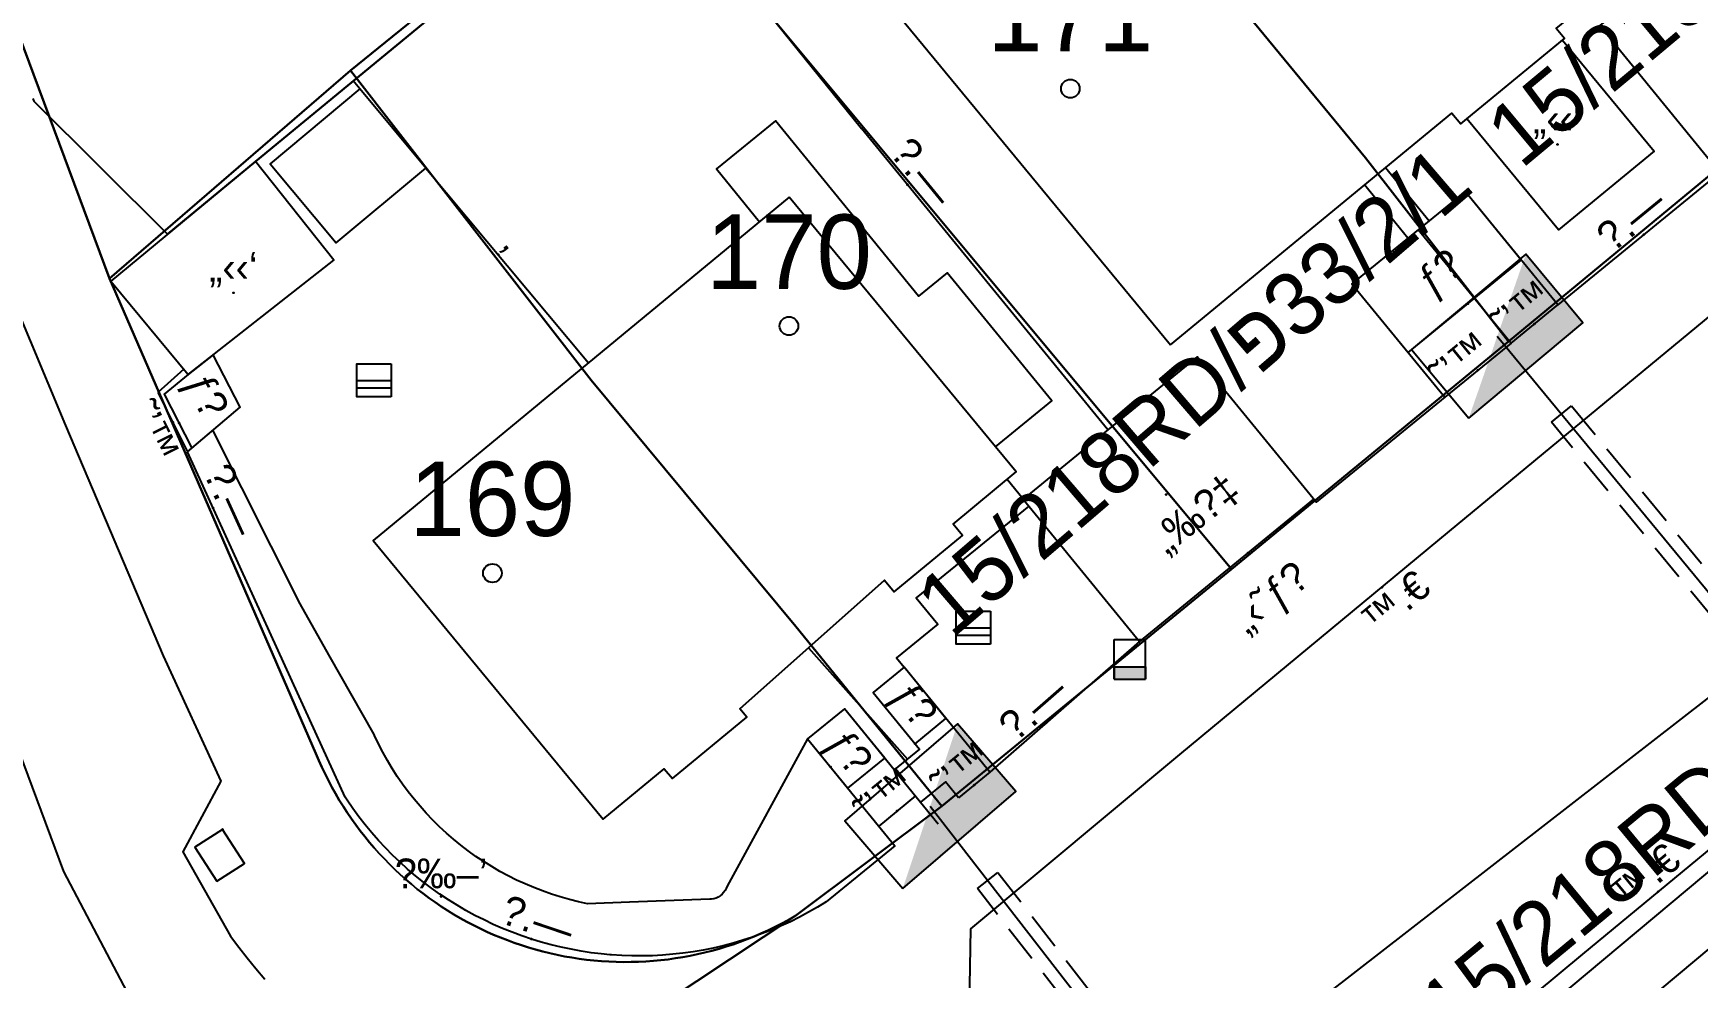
# Model space of a CAD drawing. Header units: metres. Extents: x 218299 to 220222, y 572714 to 574340.
# Drawn here: x 218802.88 to 218847.65, y 573289.21 to 573314.61 of the extents above; entities that cross this region are included whole.
import ezdxf
from ezdxf.enums import TextEntityAlignment as Align

# ---------------------------------------------------------------- set-up
doc = ezdxf.new("R2010")
doc.units = ezdxf.units.M
doc.header["$MEASUREMENT"] = 0
doc.linetypes.add('DASH15', pattern=[1.5, 1, -0.5])
for name, color, linetype in [('1602', 44, 'Continuous'), ('1603', 44, 'Continuous'), ('6091', 102, 'CABLEUNDEXIST03'), ('6151', 102, 'CABLEUNDEXIST03'), ('6261', 7, 'Continuous'), ('6701', 7, 'DASH15'), ('A_POINTS', 2, 'Continuous'), ('M2200', 253, 'Continuous'), ('M2207', 253, 'Continuous'), ('M2401', 7, 'Continuous'), ('M2404', 7, 'Continuous'), ('M2407', 253, 'Continuous'), ('M2408', 253, 'Continuous'), ('M2412', 253, 'Continuous'), ('M2420', 253, 'Continuous'), ('M2430', 253, 'Continuous'), ('M2601', 253, 'Continuous'), ('M2602', 253, 'Continuous'), ('M2605', 253, 'Continuous'), ('M2612', 253, 'Continuous'), ('M2804', 253, 'Continuous'), ('M2809', 253, 'Continuous'), ('M5203', 253, 'Continuous'), ('M5235', 253, 'Continuous'), ('M5250', 253, 'Continuous')]:
    doc.layers.add(name, color=color, linetype=linetype)
doc.styles.add('HEBTXT', font='HEBTXT')
doc.styles.add('MAVAT_HEBTXT', font='HEBTXT')
doc.linetypes.add('CABLEUNDEXIST03', pattern='A,3.5,[222,elecad.shx,S=0.01,R=0,X=0,Y=0],1.5', length=5)

# ---------------------------------------------------------------- blocks, each defined once
blk = doc.blocks.new('6261')
blk.add_lwpolyline([(-2, -1.2), (2, -1.2), (2, 1.2), (-2, 1.2)], close=True)
at = {"color": 0}
blk.add_solid([(2, 1.2), (-2, -1.2), (2, -1.2)], dxfattribs=at)
at = {"color": 0, "style": 'HEBTXT'}
blk.add_attdef('PIL_NAME', (2.689, 2.418), '', height=1.7, dxfattribs=at)
at = {"style": 'HEBTXT'}
blk.add_attdef('CAMUT_MONIM', (2.489, 0.218), '', height=1.7, dxfattribs=at)
at = {"color": 0, "style": 'HEBTXT', "flags": 1}
for tag, p in [('TYPE', (2.585, -1.773)), ('MAP_TYPE', (2.689, -3.782))]:
    blk.add_attdef(tag, p, '', height=1.7, dxfattribs=at)
blk = doc.blocks.new('1603')
at = {"layer": 'A_POINTS'}
blk.add_circle((0, 0), 0.25, dxfattribs=at)
at = {"color": 0, "style": 'HEBTXT'}
blk.add_attdef('PARCEL_NUM', text='', height=2, dxfattribs=at).set_placement((0, 1), align=Align.CENTER)
at = {"color": 0, "style": 'HEBTXT', "flags": 1}
blk.add_attdef('LOT_NUM', text='', height=2, dxfattribs=at).set_placement((0, -2.5), align=Align.CENTER)
blk = doc.blocks.new('M2404')
blk.add_circle((0, 0), 0.025)
at = {"style": 'MAVAT_HEBTXT'}
blk.add_attdef('NAME', text='', height=0.8, dxfattribs=at).set_placement((0, 1.592), align=Align.MIDDLE)
blk = doc.blocks.new('M2408')
blk.add_circle((0, 0), 0.025)
at = {"style": 'MAVAT_HEBTXT'}
blk.add_attdef('NAME', text='', height=0.8, dxfattribs=at).set_placement((0, 1.592), align=Align.MIDDLE)
blk = doc.blocks.new('M2804')
blk.add_circle((0, 0), 0.025)
at = {"style": 'MAVAT_HEBTXT'}
blk.add_attdef('NAME', text='', height=0.8, dxfattribs=at).set_placement((0, 1.592), align=Align.MIDDLE)
blk = doc.blocks.new('M2605')
blk.add_circle((0, 0), 0.025)
at = {"style": 'MAVAT_HEBTXT'}
blk.add_attdef('NAME', text='', height=0.8, dxfattribs=at).set_placement((0, 1.592), align=Align.MIDDLE)
blk = doc.blocks.new('M2612')
blk.add_circle((0, 0), 0.025)
at = {"style": 'MAVAT_HEBTXT'}
blk.add_attdef('NAME', text='', height=0.8, dxfattribs=at).set_placement((0, 1.592), align=Align.MIDDLE)
blk = doc.blocks.new('M2207')
blk.add_circle((0, 0), 0.025)
at = {"style": 'MAVAT_HEBTXT'}
blk.add_attdef('NAME', text='', height=0.8, dxfattribs=at).set_placement((0, 1.592), align=Align.MIDDLE)
blk = doc.blocks.new('M2412')
blk.add_circle((0, 0), 0.025)
at = {"style": 'MAVAT_HEBTXT'}
blk.add_attdef('NAME', text='', height=0.8, dxfattribs=at).set_placement((0, 1.592), align=Align.MIDDLE)
blk = doc.blocks.new('M5250')
blk.add_circle((0, 0), 0.025)
at = {"style": 'MAVAT_HEBTXT'}
blk.add_attdef('NAME', text='', height=0.8, dxfattribs=at).set_placement((0, 1.25), align=Align.MIDDLE)
blk = doc.blocks.new('M5203')
for points in [[(1.54, -1.47), (-1.54, -1.47), (-1.54, 1.47), (1.54, 1.47)], [(-1.54, 0), (1.54, 0)], [(1.54, 1.47), (1.54, -1.47)], [(-1.54, -0.66), (1.54, -0.66)]]:
    blk.add_lwpolyline(points)
at = {"style": 'MAVAT_HEBTXT', "flags": 1}
for tag, p in [('MARK', (0, 3.2)), ('HEIGHT', (0, -3.3)), ('NAME', (0, -5.87))]:
    blk.add_attdef(tag, text='', height=0.8, dxfattribs=at).set_placement(p, align=Align.MIDDLE)
blk = doc.blocks.new('*U89')
at = {"linetype": 'Continuous'}
for p, q in [((-0.845, 0), (-0.845, -0.663)), ((0.845, 0), (0.845, -0.663))]:
    blk.add_line(p, q, dxfattribs=at)
blk.add_solid([(-0.845, 0), (-0.845, -0.663), (0.845, -0.663)], dxfattribs=at)
at = {"linetype": 'Continuous', "extrusion": (0, 0, -1)}
blk.add_solid([(0.845, 0), (-0.845, 0), (-0.845, -0.663)], dxfattribs=at)
blk = doc.blocks.new('M5235')
for points in [[(-0.845, 1.471), (0.845, 1.471)], [(-0.845, -0.663), (-0.845, 1.471)], [(0.845, -0.663), (0.845, 1.471)], [(-0.845, 0), (0.845, 0)], [(-0.845, -0.663), (0.845, -0.663)]]:
    blk.add_lwpolyline(points)
at = {"linetype": 'Continuous'}
blk.add_blockref('*U89', (0, 0), dxfattribs=at)
at = {"style": 'MAVAT_HEBTXT', "flags": 1}
for tag, p in [('MARK', (0, 2.721)), ('HEIGHT', (0, -1.915)), ('NAME', (0, -4.483))]:
    blk.add_attdef(tag, text='', height=0.8, dxfattribs=at).set_placement(p, align=Align.MIDDLE)
blk = doc.blocks.new('M2601')
blk.add_circle((0, 0), 0.025)
at = {"style": 'MAVAT_HEBTXT'}
blk.add_attdef('NAME', text='', height=0.8, dxfattribs=at).set_placement((0, 1.592), align=Align.MIDDLE)
blk = doc.blocks.new('M2430')
blk.add_circle((0, 0), 0.025)
at = {"style": 'MAVAT_HEBTXT'}
blk.add_attdef('NAME', text='', height=0.8, dxfattribs=at).set_placement((0, 1.25), align=Align.MIDDLE)
blk = doc.blocks.new('111')
at = {"layer": 'M2200'}
for points in [[(218833.468, 573306.229, 566.233), (218841.029, 573312.468, 566.233), (218841.273, 573312.173, 566.233), (218841.44, 573312.311, 566.233), (218844.06, 573314.473, 566.233), (218843.842, 573314.738, 566.233), (218844.698, 573315.444, 566.233), (218838.587, 573322.849, 566.308), (218832.992, 573318.233, 568.558), (218829.451, 573322.524, 566.458), (218823.842, 573317.895, 566.533)], [(218823.209, 573310.206, 565.858), (218812.019, 573300.967, 565.708), (218818.206, 573293.474, 565.633), (218819.848, 573294.831, 565.708), (218820.066, 573294.567, 565.708), (218822.066, 573296.219, 565.708), (218821.879, 573296.446, 565.708), (218825.77, 573299.903, 565.708), (218826.032, 573299.586, 565.708), (218827.87, 573301.104, 565.708), (218827.615, 573301.413, 565.708), (218829.311, 573302.815, 565.783)]]:
    blk.add_polyline3d(points, close=True, dxfattribs=at)
at = {"layer": 'M2207'}
for points in [[(218841.44, 573312.311, 566.083), (218844.007, 573314.43, 566.083), (218846.472, 573311.443, 566.008), (218843.905, 573309.324, 566.008), (218841.44, 573312.311, 566.083)], [(218811.661, 573313.119, 565.408), (218809.244, 573311.105, 565.408), (218811.022, 573308.973, 565.408), (218813.438, 573310.988, 565.408), (218811.661, 573313.119, 565.408)], [(218808.857, 573311.166, 564.958), (218804.963, 573307.946, 564.958), (218807.04, 573305.434, 564.808), (218810.959, 573308.511, 564.958)]]:
    blk.add_polyline3d(points, close=True, dxfattribs=at)
at = {"layer": 'M2401'}
for points in [[(218800.929, 573310.791, 562.555), (218803.74, 573304.063, 562.18), (218806.368, 573297.87, 562.105), (218807.917, 573294.494, 561.88), (218806.898, 573292.596, 561.805), (218808.179, 573290.331, 561.73), (218808.401, 573290.034, 561.732), (218808.628, 573289.742, 561.731), (218808.862, 573289.455, 561.729), (218809.101, 573289.172, 561.725)], [(218828.056, 573288.493, 561.655), (218828.096, 573290.523, 561.655), (218833.717, 573295.217, 561.73), (218840.972, 573301.216, 561.88), (218850.152, 573308.803, 562.18)], [(218854.084, 573297.724, 562.234), (218844.55, 573289.843, 561.934), (218835.108, 573282, 561.709)]]:
    blk.add_polyline3d(points, dxfattribs=at)
at = {"layer": 'M2404'}
for points in [[(218800.929, 573310.791, 562.555), (218803.74, 573304.063, 562.18), (218806.368, 573297.87, 562.105), (218807.917, 573294.494, 561.88), (218806.898, 573292.596, 561.805), (218808.179, 573290.331, 561.73), (218808.401, 573290.034, 561.732), (218808.628, 573289.742, 561.731), (218808.862, 573289.455, 561.729), (218809.101, 573289.172, 561.725)], [(218828.056, 573288.493, 561.655), (218828.096, 573290.523, 561.655), (218833.717, 573295.217, 561.73), (218840.972, 573301.216, 561.88), (218850.152, 573308.803, 562.18)], [(218854.084, 573297.724, 562.234), (218844.55, 573289.843, 561.934), (218835.108, 573282, 561.709)]]:
    blk.add_polyline3d(points, dxfattribs=at)
at = {"layer": 'M2407'}
for points in [[(218828.756, 573303.487, 563.205), (218830.269, 573304.724, 563.205), (218827.454, 573308.169, 563.28), (218826.69, 573307.544, 563.28), (218822.837, 573312.258, 563.28), (218821.251, 573310.962, 563.28), (218822.408, 573309.545, 563.28)], [(218810.83, 573297.898, 563.188), (218810.057, 573299.267, 563.13), (218807.707, 573303.934, 563.205)], [(218829.501, 573302.085, 563.205), (218829.068, 573302.614, 563.205)], [(218829.654, 573301.897, 563.205), (218826.627, 573299.424, 563.13), (218827.203, 573298.719, 563.055), (218826.093, 573297.812, 563.055), (218826.299, 573297.559, 563.055)], [(218818.914, 573291.24, 563.079), (218817.788, 573291.2, 563.13), (218817.541, 573291.253, 563.127), (218817.296, 573291.313, 563.125), (218817.052, 573291.382, 563.123), (218816.811, 573291.458, 563.122), (218816.572, 573291.542, 563.121), (218816.336, 573291.633, 563.121), (218816.103, 573291.731, 563.121), (218815.873, 573291.837, 563.123), (218815.647, 573291.95, 563.124), (218815.424, 573292.07, 563.126), (218815.206, 573292.197, 563.129), (218814.991, 573292.331, 563.132), (218814.781, 573292.472, 563.136), (218814.575, 573292.619, 563.14), (218814.374, 573292.773, 563.145), (218814.178, 573292.933, 563.151), (218813.987, 573293.099, 563.157), (218813.802, 573293.27, 563.163), (218813.622, 573293.448, 563.17), (218813.447, 573293.631, 563.178), (218813.279, 573293.82, 563.186), (218813.117, 573294.014, 563.194), (218812.96, 573294.213, 563.203), (218812.811, 573294.416, 563.212), (218812.667, 573294.624, 563.222), (218812.531, 573294.837, 563.233), (218812.401, 573295.054, 563.244), (218812.278, 573295.275, 563.255), (218812.162, 573295.5, 563.267), (218812.054, 573295.728, 563.279), (218812.043, 573295.751, 563.28), (218810.83, 573297.898, 563.188)], [(218823.705, 573295.631, 563.055), (218821.538, 573291.668, 562.98), (218821.514, 573291.609, 562.98), (218821.483, 573291.553, 562.98), (218821.446, 573291.501, 562.98), (218821.403, 573291.455, 562.98), (218821.353, 573291.414, 562.98), (218821.3, 573291.38, 562.98), (218821.242, 573291.353, 562.98), (218821.182, 573291.333, 562.98), (218821.119, 573291.321, 562.98), (218821.073, 573291.318, 562.98), (218818.914, 573291.24, 563.079)]]:
    blk.add_polyline3d(points, dxfattribs=at)
at = {"layer": 'M2408'}
blk.add_polyline3d([(218837.315, 573302.082, 562.005), (218832.631, 573298.254, 562.005)], dxfattribs=at)
at = {"layer": 'M2412'}
for points in [[(218841.387, 573310.36, 563.505), (218838.345, 573307.875, 563.505), (218839.859, 573306.023, 562.455), (218842.901, 573308.508, 562.455), (218841.387, 573310.36, 563.505)], [(218808.442, 573304.555, 563.205), (218807.716, 573305.965, 563.205), (218807.04, 573305.434, 562.746), (218806.396, 573304.904, 562.305), (218807.142, 573303.457, 562.305)], [(218826.299, 573297.559, 563.055), (218825.467, 573296.879, 563.055), (218826.594, 573295.5, 562.005), (218827.426, 573296.18, 562.005), (218826.299, 573297.559, 563.055)], [(218824.694, 573296.44, 563.055), (218823.705, 573295.631, 563.055), (218824.788, 573294.305, 561.93), (218825.778, 573295.114, 561.93), (218824.694, 573296.44, 563.055)]]:
    blk.add_polyline3d(points, close=True, dxfattribs=at)
at = {"layer": 'M2420', "linetype": 'Continuous', "lineweight": -3}
for points in [[(218815, 573271.12), (218820.09, 573275.12), (218861.3, 573307.12), (218922.3, 573356.31), (218953.3, 573379.31), (218975.09, 573394.62), (219016.09, 573412.12), (219055, 573427.19), (219099.41, 573445.88), (219110.2, 573450.38), (219123.3, 573457.88), (219130.09, 573462.38), (219137.3, 573467.38), (219141.09, 573470.12), (219151.91, 573480.62), (219163.91, 573496.88), (219171.3, 573512.19), (219176.8, 573527.5), (219181.7, 573546.81)], [(218815, 573271.12), (218814.2, 573272.12), (218803.697, 573292.068), (218793.663, 573319.057), (218785.704, 573345.874), (218783.282, 573360.753), (218783.174, 573361.274)]]:
    blk.add_lwpolyline(points, dxfattribs=at)
at = {"layer": 'M2601'}
for points in [[(218811.661, 573313.119, 565.605), (218811.484, 573313.331, 565.605)], [(218813.438, 573310.988, 565.005), (218817.808, 573305.747, 565.005)], [(218806.923, 573305.576, 563.796), (218806.229, 573304.952, 563.796)], [(218823.725, 573298.086, 564.705), (218826.389, 573295.088, 564.705)]]:
    blk.add_polyline3d(points, dxfattribs=at)
at = {"layer": 'M2602'}
for points in [[(218819.097, 573319.564, 565.005), (218825.152, 573312.052, 564.857)], [(218839.25, 573311, 564.255), (218840.419, 573309.569, 564.255)], [(218839.851, 573309.105, 564.255), (218838.684, 573310.533, 564.255)], [(218840.131, 573309.334, 563.805), (218842.626, 573306.28, 563.805)], [(218826.035, 573294.799, 563.13), (218827.219, 573293.35, 563.13)], [(218827.765, 573294.046, 563.205), (218827.409, 573294.481, 563.205), (218826.741, 573293.935, 563.205)]]:
    blk.add_polyline3d(points, dxfattribs=at)
at = {"layer": 'M2605'}
for points in [[(218802.868, 573312.855, 564.031), (218802.891, 573312.787, 564.03)], [(218829.033, 573327.643, 565.825), (218826.474, 573325.529, 565.755), (218816.458, 573317.43, 565.155), (218808.857, 573311.166, 564.105)], [(218847.207, 573316.617, 563.505), (218845.011, 573314.823, 563.505), (218848.242, 573310.869, 563.505), (218843.882, 573307.307, 563.505), (218841.387, 573310.36, 563.505), (218838.345, 573307.875, 563.505), (218840.841, 573304.821, 563.505)], [(218802.891, 573312.787, 564.03), (218806.486, 573309.206, 563.899)], [(218840.841, 573304.821, 563.505), (218837.384, 573301.997, 563.505), (218834.185, 573305.912, 563.505), (218831.776, 573303.944, 563.505), (218825.152, 573312.052, 563.655)], [(218809.837, 573297.187, 563.105), (218807.024, 573303.357, 563.205), (218808.442, 573304.555, 563.205), (218807.716, 573305.965, 563.205)], [(218831.776, 573303.944, 563.205), (218829.501, 573302.085, 563.205), (218832.631, 573298.254, 563.205), (218828.607, 573294.735, 563.205), (218826.299, 573297.559, 563.055), (218825.467, 573296.879, 563.055), (218826.714, 573295.353, 563.055), (218826.035, 573294.799, 563.055), (218824.694, 573296.44, 563.055), (218823.705, 573295.631, 563.055), (218826.053, 573292.758, 563.055), (218824.205, 573291.248, 563.055), (218823.97, 573291.105, 563.055), (218823.731, 573290.969, 563.055), (218823.488, 573290.84, 563.055), (218823.242, 573290.717, 563.055), (218822.992, 573290.603, 563.055), (218822.739, 573290.495, 563.055), (218822.482, 573290.395, 563.055), (218822.224, 573290.302, 563.055), (218821.962, 573290.217, 563.055), (218821.698, 573290.14, 563.055), (218821.432, 573290.07, 563.055), (218821.164, 573290.008, 563.055), (218820.894, 573289.954, 563.055), (218820.623, 573289.908, 563.055), (218820.351, 573289.869, 563.055), (218820.077, 573289.839, 563.055), (218819.803, 573289.816, 563.055), (218819.529, 573289.802, 563.055), (218819.254, 573289.795, 563.055), (218818.979, 573289.797, 563.055), (218818.704, 573289.806, 563.055), (218818.429, 573289.824, 563.055), (218818.381, 573289.828, 563.055)], [(218818.381, 573289.828, 563.055), (218818.155, 573289.849, 563.055), (218817.882, 573289.883, 563.055), (218817.61, 573289.924, 563.055), (218817.34, 573289.973, 563.055), (218817.071, 573290.031, 563.055), (218816.803, 573290.095, 563.055), (218816.538, 573290.168, 563.055), (218816.275, 573290.248, 563.055), (218816.014, 573290.336, 563.055), (218815.756, 573290.432, 563.055), (218815.501, 573290.535, 563.055), (218815.249, 573290.645, 563.055), (218815.001, 573290.763, 563.055), (218814.756, 573290.887, 563.055), (218814.514, 573291.019, 563.055), (218814.277, 573291.158, 563.055), (218814.044, 573291.304, 563.055), (218813.815, 573291.456, 563.055), (218813.59, 573291.615, 563.055), (218813.37, 573291.781, 563.055), (218813.155, 573291.952, 563.055), (218812.946, 573292.13, 563.055), (218812.741, 573292.314, 563.055), (218812.542, 573292.504, 563.055), (218812.349, 573292.7, 563.055), (218812.161, 573292.901, 563.055), (218811.979, 573293.107, 563.055), (218811.804, 573293.319, 563.055), (218811.634, 573293.535, 563.055), (218811.471, 573293.757, 563.055), (218811.315, 573293.983, 563.055), (218811.262, 573294.062, 563.055), (218809.837, 573297.187, 563.105)]]:
    blk.add_polyline3d(points, dxfattribs=at)
at = {"layer": 'M2612'}
for points in [[(218842.626, 573306.28, 563.805), (218843.882, 573307.307, 563.805)], [(218842.626, 573306.28, 563.805), (218840.841, 573304.821, 563.805)], [(218806.229, 573304.952, 563.796), (218807.024, 573303.357, 563.796)], [(218828.607, 573294.735, 563.205), (218827.765, 573294.046, 563.205)], [(218826.608, 573294.098, 563.13), (218825.618, 573293.289, 563.055)]]:
    blk.add_polyline3d(points, dxfattribs=at)
at = {"layer": 'M2809'}
blk.add_polyline3d([(218802.868, 573312.855, 564.031), (218802.891, 573312.787, 564.03), (218806.486, 573309.206, 563.899), (218806.486, 573309.206, 564.105), (218808.857, 573311.166, 564.105), (218816.458, 573317.43, 565.155)], dxfattribs=at)
at = {"layer": 'M5250'}
blk.add_polyline3d([(218807.813, 573291.803, 561.855), (218808.555, 573292.279, 561.855), (218807.966, 573293.198, 561.855), (218807.223, 573292.722, 561.855), (218807.813, 573291.803, 561.855)], dxfattribs=at)
at = {"layer": 'M2207'}
ref = blk.add_blockref('M2207', (218843.871, 573311.622), dxfattribs=dict(at, xscale=0.5, yscale=0.5, zscale=0.5))
ref.add_attrib('NAME', '„‹‹‘', dxfattribs={"layer": '0', "height": 0.8, "style": 'MAVAT_HEBTXT'}).set_placement((218843.871, 573312.247), align=Align.MIDDLE)
ref = blk.add_blockref('M2207', (218808.26, 573307.631), dxfattribs=dict(at, xscale=0.5, yscale=0.5, zscale=0.5))
ref.add_attrib('NAME', '„‹‹‘', dxfattribs={"layer": '0', "height": 0.8, "style": 'MAVAT_HEBTXT'}).set_placement((218808.26, 573308.256), align=Align.MIDDLE)
at = {"layer": 'M2404'}
ref = blk.add_blockref('M2404', (218839.154, 573299.713), dxfattribs=dict(at, xscale=0.5, yscale=0.5, zscale=0.5))
ref.add_attrib('NAME', '™.€', dxfattribs={"layer": '0', "height": 0.8, "rotation": 39.5845, "style": 'MAVAT_HEBTXT'}).set_placement((218839.505, 573299.289), align=Align.MIDDLE)
ref = blk.add_blockref('M2404', (218846.583, 573291.524), dxfattribs=dict(at, xscale=0.5, yscale=0.5, zscale=0.5))
ref.add_attrib('NAME', '™.€', dxfattribs={"layer": '0', "height": 0.8, "rotation": 39.5786, "style": 'MAVAT_HEBTXT'}).set_placement((218846.233, 573291.947), align=Align.MIDDLE)
at = {"layer": 'M2408'}
ref = blk.add_blockref('M2408', (218835.541, 573300.632), dxfattribs=dict(at, xscale=0.5, yscale=0.5, zscale=0.5))
ref.add_attrib('NAME', '„‹˜ƒ\x8e', dxfattribs={"layer": '0', "height": 0.8, "rotation": 39.2529, "style": 'MAVAT_HEBTXT'}).set_placement((218836.212, 573299.365), align=Align.MIDDLE)
at = {"layer": 'M2412'}
ref = blk.add_blockref('M2412', (218841.466, 573307.336), dxfattribs=dict(at, xscale=0.5, yscale=0.5, zscale=0.5))
ref.add_attrib('NAME', 'ƒ\x8e', dxfattribs={"layer": '0', "height": 0.8, "rotation": 39.2529, "style": 'MAVAT_HEBTXT'}).set_placement((218840.762, 573308.1), align=Align.MIDDLE)
ref = blk.add_blockref('M2412', (218806.799, 573304.124), dxfattribs=dict(at, xscale=0.5, yscale=0.5, zscale=0.5))
ref.add_attrib('NAME', 'ƒ\x8e', dxfattribs={"layer": '0', "height": 0.8, "rotation": 297.2786, "style": 'MAVAT_HEBTXT'}).set_placement((218807.448, 573304.84), align=Align.MIDDLE)
ref = blk.add_blockref('M2412', (218826.594, 573295.5), dxfattribs=dict(at, xscale=0.5, yscale=0.5, zscale=0.5))
ref.add_attrib('NAME', 'ƒ\x8e', dxfattribs={"layer": '0', "height": 0.8, "rotation": 309.2529, "style": 'MAVAT_HEBTXT'}).set_placement((218826.493, 573296.513), align=Align.MIDDLE)
ref = blk.add_blockref('M2412', (218824.317, 573294.882), dxfattribs=dict(at, xscale=0.5, yscale=0.5, zscale=0.5))
ref.add_attrib('NAME', 'ƒ\x8e', dxfattribs={"layer": '0', "height": 0.8, "rotation": 309.2529, "style": 'MAVAT_HEBTXT'}).set_placement((218824.742, 573295.23), align=Align.MIDDLE)
at = {"layer": 'M2430'}
ref = blk.add_blockref('M2430', (218833.352, 573302.204), dxfattribs=dict(at, xscale=0.5, yscale=0.5, zscale=0.5))
ref.add_attrib('NAME', '„‰\x90‡', dxfattribs={"layer": '0', "height": 0.8, "rotation": 38.1642, "style": 'MAVAT_HEBTXT'}).set_placement((218834.172, 573301.654), align=Align.MIDDLE)
at = {"layer": 'M2601'}
ref = blk.add_blockref('M2601', (218815.378, 573308.662), dxfattribs=dict(at, xscale=0.5, yscale=0.5, zscale=0.5))
ref.add_attrib('NAME', '‚', dxfattribs={"layer": '0', "height": 0.8, "rotation": 309.8248, "style": 'MAVAT_HEBTXT'}).set_placement((218815.8, 573309.014), align=Align.MIDDLE)
at = {"layer": 'M2605'}
ref = blk.add_blockref('M2605', (218826.391, 573310.535), dxfattribs=dict(at, xscale=0.5, yscale=0.5, zscale=0.5))
ref.add_attrib('NAME', '\x9a.—', dxfattribs={"layer": '0', "height": 0.8, "rotation": 309.2529, "style": 'MAVAT_HEBTXT'}).set_placement((218826.817, 573310.883), align=Align.MIDDLE)
ref = blk.add_blockref('M2605', (218846.198, 573309.199), dxfattribs=dict(at, xscale=0.5, yscale=0.5, zscale=0.5))
ref.add_attrib('NAME', '\x9a.—', dxfattribs={"layer": '0', "height": 0.8, "rotation": 39.2529, "style": 'MAVAT_HEBTXT'}).set_placement((218845.85, 573309.625), align=Align.MIDDLE)
ref = blk.add_blockref('M2605', (218807.716, 573301.838), dxfattribs=dict(at, xscale=0.5, yscale=0.5, zscale=0.5))
ref.add_attrib('NAME', '\x9a.—', dxfattribs={"layer": '0', "height": 0.8, "rotation": 294.5141, "style": 'MAVAT_HEBTXT'}).set_placement((218808.217, 573302.066), align=Align.MIDDLE)
ref = blk.add_blockref('M2605', (218830.124, 573296.061), dxfattribs=dict(at, xscale=0.5, yscale=0.5, zscale=0.5))
ref.add_attrib('NAME', '\x9a.—', dxfattribs={"layer": '0', "height": 0.8, "rotation": 41.1762, "style": 'MAVAT_HEBTXT'}).set_placement((218829.762, 573296.475), align=Align.MIDDLE)
ref = blk.add_blockref('M2605', (218816.275, 573290.248), dxfattribs=dict(at, xscale=0.5, yscale=0.5, zscale=0.5))
ref.add_attrib('NAME', '\x9a.—', dxfattribs={"layer": '0', "height": 0.8, "rotation": 341.3554, "style": 'MAVAT_HEBTXT'}).set_placement((218816.451, 573290.77), align=Align.MIDDLE)
at = {"layer": 'M2612'}
ref = blk.add_blockref('M2612', (218843.254, 573306.794), dxfattribs=dict(at, xscale=0.5, yscale=0.5, zscale=0.5))
ref.add_attrib('NAME', '˜’™', dxfattribs={"layer": '0', "height": 0.8, "rotation": 39.2529, "style": 'MAVAT_HEBTXT'}).set_placement((218842.906, 573307.22), align=Align.MIDDLE)
ref = blk.add_blockref('M2612', (218841.733, 573305.551), dxfattribs=dict(at, xscale=0.5, yscale=0.5, zscale=0.5))
ref.add_attrib('NAME', '˜’™', dxfattribs={"layer": '0', "height": 0.8, "rotation": 39.2529, "style": 'MAVAT_HEBTXT'}).set_placement((218841.253, 573305.834), align=Align.MIDDLE)
ref = blk.add_blockref('M2612', (218806.626, 573304.155), dxfattribs=dict(at, xscale=0.5, yscale=0.5, zscale=0.5))
ref.add_attrib('NAME', '˜’™', dxfattribs={"layer": '0', "height": 0.8, "rotation": 296.4684, "style": 'MAVAT_HEBTXT'}).set_placement((218806.134, 573303.909), align=Align.MIDDLE)
ref = blk.add_blockref('M2612', (218828.186, 573294.39), dxfattribs=dict(at, xscale=0.5, yscale=0.5, zscale=0.5))
ref.add_attrib('NAME', '˜’™', dxfattribs={"layer": '0', "height": 0.8, "rotation": 39.2529, "style": 'MAVAT_HEBTXT'}).set_placement((218827.838, 573294.816), align=Align.MIDDLE)
ref = blk.add_blockref('M2612', (218826.113, 573293.694), dxfattribs=dict(at, xscale=0.5, yscale=0.5, zscale=0.5))
ref.add_attrib('NAME', '˜’™', dxfattribs={"layer": '0', "height": 0.8, "rotation": 39.2529, "style": 'MAVAT_HEBTXT'}).set_placement((218825.765, 573294.12), align=Align.MIDDLE)
at = {"layer": 'M2804'}
ref = blk.add_blockref('M2804', (218813.847, 573291.392, 568.742), dxfattribs=dict(at, xscale=0.5, yscale=0.5, zscale=0.5))
ref.add_attrib('NAME', '\x8d‰–’', dxfattribs={"layer": '0', "height": 0.8, "style": 'MAVAT_HEBTXT'}).set_placement((218813.847, 573292.017, 568.742), align=Align.MIDDLE)
at = {"layer": 'M5203', "xscale": 0.3, "yscale": 0.3, "zscale": 0.3}
for p in [(218812.04, 573305.276, 563.355), (218828.165, 573298.624, 563.055)]:
    blk.add_blockref('M5203', p, dxfattribs=at)
at = {"layer": 'M5235', "xscale": 0.5, "yscale": 0.5, "zscale": 0.5}
blk.add_blockref('M5235', (218832.373, 573297.568, 562.005), dxfattribs=at)
at = {"layer": 'M5250', "xscale": 0.5, "yscale": 0.5, "zscale": 0.5}
blk.add_blockref('M5250', (218807.966, 573293.198, 561.855), dxfattribs=at)

msp = doc.modelspace()

# ---------------------------------------------------------------- linework, layer by layer
at = {"layer": '1602'}
for points in [[(218844.97, 573341.55), (218842.11, 573338.71), (218834.35, 573332.36), (218826.6, 573326.04), (218818.89, 573319.67), (218811.41, 573313.61), (218804.93, 573308.02), (218794.75, 573335.36)], [(218794.75, 573335.36), (218804.93, 573308.02), (218810.48, 573295.24), (218810.5574, 573295.0556), (218810.6389, 573294.873), (218810.7244, 573294.6922), (218810.814, 573294.5133), (218810.9075, 573294.3365), (218811.0048, 573294.1618), (218811.1061, 573293.9894), (218811.2111, 573293.8192), (218811.3199, 573293.6514), (218811.4324, 573293.486), (218811.5486, 573293.3232), (218811.6683, 573293.163), (218811.7916, 573293.0055), (218811.9184, 573292.8508), (218812.0485, 573292.699), (218812.182, 573292.5501), (218812.3188, 573292.4041), (218812.4587, 573292.2613), (218812.6019, 573292.1216), (218812.748, 573291.9851), (218812.8972, 573291.8519), (218813.0493, 573291.722), (218813.2043, 573291.5956), (218813.362, 573291.4726), (218813.5224, 573291.3532), (218813.6855, 573291.2374), (218813.851, 573291.1252), (218814.019, 573291.0167), (218814.1894, 573290.912), (218814.3621, 573290.811), (218814.537, 573290.714), (218814.7139, 573290.6209), (218814.893, 573290.5317), (218815.0739, 573290.4465), (218815.2567, 573290.3653), (218815.4413, 573290.2883), (218815.6275, 573290.2153), (218815.8153, 573290.1466), (218816.0045, 573290.082), (218816.1952, 573290.0216), (218816.3872, 573289.9655), (218816.5803, 573289.9136), (218816.7746, 573289.8661), (218816.9699, 573289.8229), (218817.1661, 573289.784), (218817.3631, 573289.7495), (218817.5608, 573289.7194), (218817.7591, 573289.6937), (218817.958, 573289.6724), (218818.1572, 573289.6556), (218818.3569, 573289.6431), (218818.5567, 573289.6351), (218818.7567, 573289.6316), (218818.9567, 573289.6325), (218819.1566, 573289.6378), (218819.3563, 573289.6476), (218819.5558, 573289.6618), (218819.7549, 573289.6804), (218819.9536, 573289.7035), (218820.1517, 573289.731), (218820.3492, 573289.7628), (218820.5458, 573289.7991), (218820.7417, 573289.8397), (218820.9365, 573289.8846), (218821.1304, 573289.9339), (218821.3231, 573289.9874), (218821.5145, 573290.0453), (218821.7046, 573290.1073), (218821.8933, 573290.1736), (218822.0805, 573290.2441), (218822.2661, 573290.3187), (218822.4499, 573290.3974), (218822.632, 573290.4801), (218822.8122, 573290.5669), (218822.9904, 573290.6577), (218823.1665, 573290.7524), (218823.39, 573290.88), (218801.14, 573276.13)], [(218801.14, 573276.13), (218823.39, 573290.88), (218827.31, 573293.82), (218835.11, 573300.2), (218842.56, 573306.32), (218850.6, 573312.97)]]:
    msp.add_lwpolyline(points, dxfattribs=at)
for points in [[(218833.24, 573317.91), (218826.6, 573326.04), (218834.35, 573332.36), (218850.6, 573312.97), (218842.56, 573306.32), (218838.71, 573311.26)], [(218838.71, 573311.26), (218842.56, 573306.32), (218835.11, 573300.2), (218818.89, 573319.67), (218826.6, 573326.04), (218833.24, 573317.91)], [(218817.88, 573305.28), (218811.41, 573313.61), (218818.89, 573319.67), (218835.11, 573300.2), (218827.31, 573293.82), (218823.39, 573298.66)], [(218823.39, 573298.66), (218827.31, 573293.82), (218823.39, 573290.88), (218823.1665, 573290.7524), (218822.9904, 573290.6577), (218822.8122, 573290.5669), (218822.632, 573290.4801), (218822.4499, 573290.3974), (218822.2661, 573290.3187), (218822.0805, 573290.2441), (218821.8933, 573290.1736), (218821.7046, 573290.1073), (218821.5145, 573290.0453), (218821.3231, 573289.9874), (218821.1304, 573289.9339), (218820.9365, 573289.8846), (218820.7417, 573289.8397), (218820.5458, 573289.7991), (218820.3492, 573289.7628), (218820.1517, 573289.731), (218819.9536, 573289.7035), (218819.7549, 573289.6804), (218819.5558, 573289.6618), (218819.3563, 573289.6476), (218819.1566, 573289.6378), (218818.9567, 573289.6325), (218818.7567, 573289.6316), (218818.5567, 573289.6351), (218818.3569, 573289.6431), (218818.1572, 573289.6556), (218817.958, 573289.6724), (218817.7591, 573289.6937), (218817.5608, 573289.7194), (218817.3631, 573289.7495), (218817.1661, 573289.784), (218816.9699, 573289.8229), (218816.7746, 573289.8661), (218816.5803, 573289.9136), (218816.3872, 573289.9655), (218816.1952, 573290.0216), (218816.0045, 573290.082), (218815.8153, 573290.1466), (218815.6275, 573290.2153), (218815.4413, 573290.2883), (218815.2567, 573290.3653), (218815.0739, 573290.4465), (218814.893, 573290.5317), (218814.7139, 573290.6209), (218814.537, 573290.714), (218814.3621, 573290.811), (218814.1894, 573290.912), (218814.019, 573291.0167), (218813.851, 573291.1252), (218813.6855, 573291.2374), (218813.5224, 573291.3532), (218813.362, 573291.4726), (218813.2043, 573291.5956), (218813.0493, 573291.722), (218812.8972, 573291.8519), (218812.748, 573291.9851), (218812.6019, 573292.1216), (218812.4587, 573292.2613), (218812.3188, 573292.4041), (218812.182, 573292.5501), (218812.0485, 573292.699), (218811.9184, 573292.8508), (218811.7916, 573293.0055), (218811.6683, 573293.163), (218811.5486, 573293.3232), (218811.4324, 573293.486), (218811.3199, 573293.6514), (218811.2111, 573293.8192), (218811.1061, 573293.9894), (218811.0048, 573294.1618), (218810.9075, 573294.3365), (218810.814, 573294.5133), (218810.7244, 573294.6922), (218810.6389, 573294.873), (218810.5574, 573295.0556), (218810.48, 573295.24), (218804.93, 573308.02), (218811.41, 573313.61), (218817.88, 573305.28)]]:
    msp.add_lwpolyline(points, close=True, dxfattribs=at)
at = {"layer": '6091'}
msp.add_lwpolyline([(218798.9648, 573276.5626), (218798.9642, 573276.4845), (218798.9623, 573276.4326), (218799.7, 573274.6343), (218806.8475, 573264.7274), (218807.3575, 573264.1267), (218807.9555, 573263.6135), (218808.6268, 573263.2007), (218809.3546, 573262.8984), (218810.1208, 573262.7143), (218810.9064, 573262.6529), (218811.6919, 573262.7156), (218812.4579, 573262.901), (218813.1851, 573263.2044), (218813.8557, 573263.6183), (218824.1511, 573271.1546), (218833.8178, 573280.2444), (218873.1636, 573313.1623)], dxfattribs=at)
at = {"layer": '6151'}
for points in [[(218842.2557, 573306.4656), (218852.1823, 573294.43), (218858.6391, 573299.9255), (218859.7538, 573298.8254)], [(218840.3988, 573282.9284), (218840.4919, 573283.7489), (218858.8663, 573299.1121), (218859.7538, 573298.8254)], [(218827.0012, 573293.8228), (218836.4395, 573281.6387), (218839.3794, 573284.1022), (218840.3988, 573282.9284)]]:
    msp.add_lwpolyline(points, dxfattribs=at)
at = {"layer": '6701'}
for points in [[(218852.452, 573294.653), (218851.912, 573294.207), (218843.711, 573304.151), (218844.251, 573304.596)], [(218836.716, 573281.853), (218836.163, 573281.424), (218828.271, 573291.612), (218828.825, 573292.04)]]:
    msp.add_lwpolyline(points, close=True, dxfattribs=at)

# ---------------------------------------------------------------- block references
msp.add_blockref('111', (0, 0))
at = {"layer": '1603'}
for p, values in [((218830.7707, 573313.1228), {'PARCEL_NUM': '171'}), ((218823.2023, 573306.738), {'PARCEL_NUM': '170'}), ((218815.2254, 573300.0918), {'PARCEL_NUM': '169'})]:
    msp.add_blockref('1603', p, dxfattribs=at).add_auto_attribs(values)
at = {"layer": '6261'}
ref = msp.add_blockref('6261', (218842.2557, 573306.4656), dxfattribs=dict(at, rotation=39.83999999998772))
ref.add_attrib('PIL_NAME', '15/218RD/פ33/1/2', (218842.9, 573310.9392), dxfattribs={"layer": '0', "color": 0, "height": 1.7, "rotation": 39.84, "style": 'HEBTXT'})
ref = msp.add_blockref('6261', (218827.0012, 573293.8228), dxfattribs=dict(at, rotation=40.63999999998746))
ref.add_attrib('PIL_NAME', '15/218RD/פ33/2/1', (218827.583, 573298.3049), dxfattribs={"layer": '0', "color": 0, "height": 1.7, "rotation": 40.64, "style": 'HEBTXT'})
ref = msp.add_blockref('6261', (218840.3988, 573282.9284), dxfattribs=dict(at, rotation=39.59999999998779))
ref.add_attrib('PIL_NAME', '15/218RD/פ33/2', (218841.0619, 573287.3992), dxfattribs={"layer": '0', "color": 0, "height": 1.7, "rotation": 39.6, "style": 'HEBTXT'})

doc.saveas('drawing.dxf')
